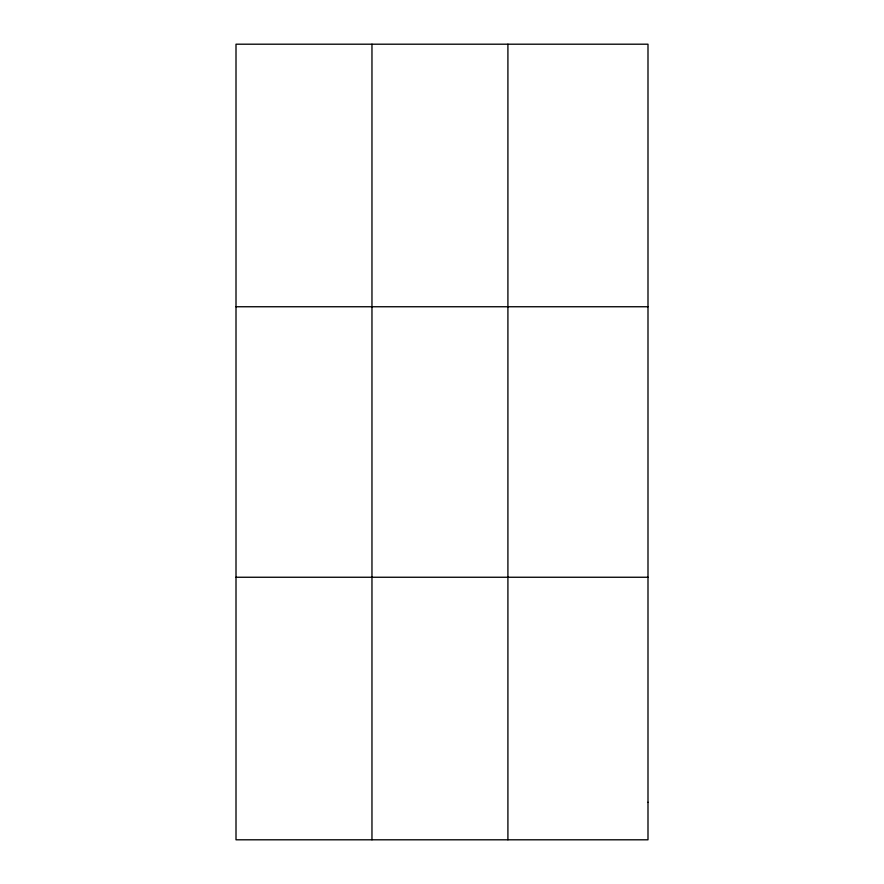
<?xml version="1.0" encoding="UTF-8"?>
<svg xmlns="http://www.w3.org/2000/svg" width="884" height="884" viewBox="0 0 884 884"><rect width="100%" height="100%" fill="white"/><g stroke="black" fill="none" stroke-linecap="round" stroke-linejoin="round"><path stroke-width="1.33" d="M371.965 839.8L371.965 44.2M507.913 839.8L507.913 44.2M236.006 306.748L647.994 306.748M236.006 577.252L647.994 577.252M647.994 802.296L647.994 839.8L236.006 839.8L236.006 44.2L647.994 44.2L647.994 802.296"/></g></svg>
